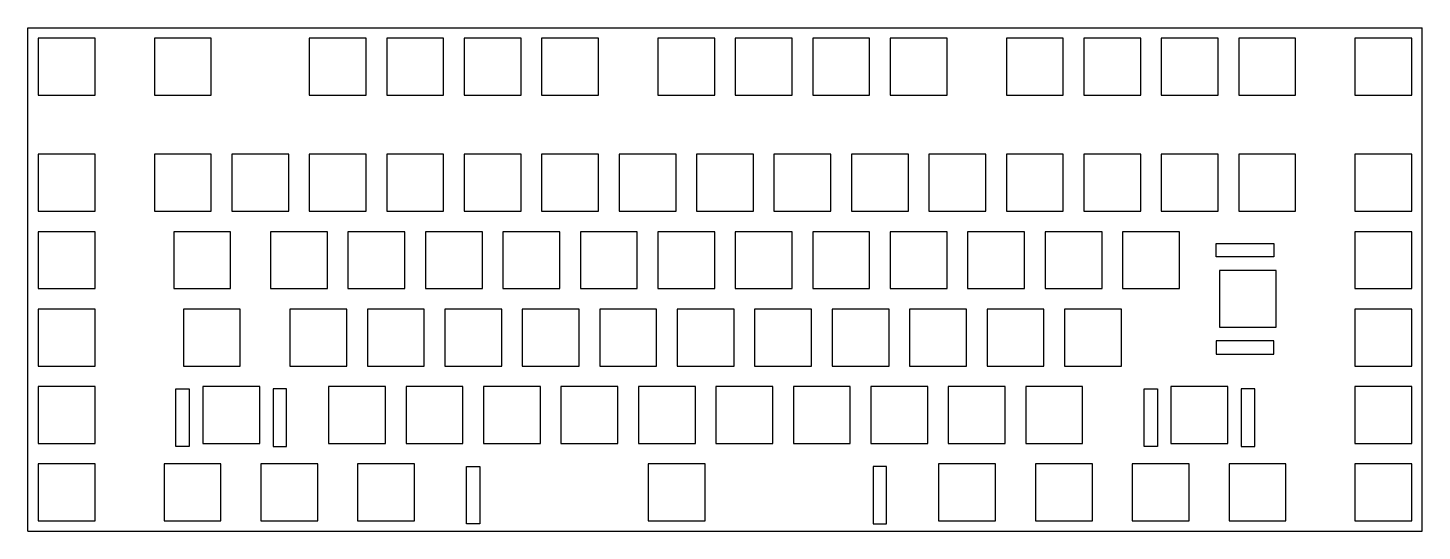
# Model space of a CAD drawing. Extents: x -171 to 171, y -62 to 62.
import ezdxf

# ---------------------------------------------------------------- set-up
doc = ezdxf.new("R2010")
doc.units = 0
doc.layers.get('0').update_dxf_attribs({"linetype": 'continuous'})

# ---------------------------------------------------------------- blocks, each defined once
blk = doc.blocks.new('SHAPE')
at = {"color": 0}
for p, q in [((-171.45, -61.9125), (-171.45, 61.9125)), ((-171.45, 61.9125), (171.45, 61.9125)), ((171.45, -61.9125), (171.45, 61.9125)), ((-168.925, 59.3875), (-168.925, 45.3875)), ((-154.925, 59.3875), (-168.925, 59.3875)), ((-154.925, 45.3875), (-154.925, 59.3875)), ((-140.35, 59.3875), (-140.35, 45.3875)), ((-126.35, 59.3875), (-140.35, 59.3875)), ((-126.35, 45.3875), (-126.35, 59.3875)), ((-102.25, 59.3875), (-102.25, 45.3875)), ((-88.25, 59.3875), (-102.25, 59.3875)), ((-88.25, 45.3875), (-88.25, 59.3875)), ((-69.2, 59.3875), (-83.2, 59.3875)), ((-83.2, 59.3875), (-83.2, 45.3875)), ((-69.2, 45.3875), (-69.2, 59.3875)), ((-50.15, 59.3875), (-64.15, 59.3875)), ((-64.15, 59.3875), (-64.15, 45.3875)), ((-50.15, 45.3875), (-50.15, 59.3875)), ((-31.1, 59.3875), (-45.1, 59.3875)), ((-45.1, 59.3875), (-45.1, 45.3875)), ((-31.1, 45.3875), (-31.1, 59.3875)), ((-2.525, 59.3875), (-16.525, 59.3875)), ((-16.525, 59.3875), (-16.525, 45.3875)), ((-2.525, 45.3875), (-2.525, 59.3875)), ((2.525, 59.3875), (2.525, 45.3875)), ((16.525, 59.3875), (2.525, 59.3875)), ((16.525, 45.3875), (16.525, 59.3875)), ((35.575, 59.3875), (21.575, 59.3875)), ((21.575, 59.3875), (21.575, 45.3875)), ((35.575, 45.3875), (35.575, 59.3875)), ((54.625, 59.3875), (40.625, 59.3875)), ((40.625, 59.3875), (40.625, 45.3875)), ((54.625, 45.3875), (54.625, 59.3875)), ((83.2, 59.3875), (69.2, 59.3875)), ((69.2, 59.3875), (69.2, 45.3875)), ((83.2, 45.3875), (83.2, 59.3875)), ((102.25, 59.3875), (88.25, 59.3875)), ((88.25, 59.3875), (88.25, 45.3875)), ((102.25, 45.3875), (102.25, 59.3875)), ((121.3, 59.3875), (107.3, 59.3875)), ((107.3, 59.3875), (107.3, 45.3875)), ((121.3, 45.3875), (121.3, 59.3875)), ((140.35, 59.3875), (126.35, 59.3875)), ((126.35, 59.3875), (126.35, 45.3875)), ((140.35, 45.3875), (140.35, 59.3875)), ((168.925, 59.3875), (154.925, 59.3875)), ((154.925, 59.3875), (154.925, 45.3875)), ((168.925, 45.3875), (168.925, 59.3875)), ((-168.925, 45.3875), (-154.925, 45.3875)), ((-140.35, 45.3875), (-126.35, 45.3875)), ((-102.25, 45.3875), (-88.25, 45.3875)), ((-83.2, 45.3875), (-69.2, 45.3875)), ((-64.15, 45.3875), (-50.15, 45.3875)), ((-45.1, 45.3875), (-31.1, 45.3875)), ((-16.525, 45.3875), (-2.525, 45.3875)), ((2.525, 45.3875), (16.525, 45.3875)), ((21.575, 45.3875), (35.575, 45.3875)), ((40.625, 45.3875), (54.625, 45.3875)), ((69.2, 45.3875), (83.2, 45.3875)), ((88.25, 45.3875), (102.25, 45.3875)), ((107.3, 45.3875), (121.3, 45.3875)), ((126.35, 45.3875), (140.35, 45.3875)), ((154.925, 45.3875), (168.925, 45.3875)), ((-168.925, 30.8125), (-168.925, 16.8125)), ((-154.925, 30.8125), (-168.925, 30.8125)), ((-154.925, 16.8125), (-154.925, 30.8125)), ((-126.35, 30.8125), (-140.35, 30.8125)), ((-140.35, 30.8125), (-140.35, 16.8125)), ((-126.35, 16.8125), (-126.35, 30.8125)), ((-107.3, 30.8125), (-121.3, 30.8125)), ((-121.3, 30.8125), (-121.3, 16.8125)), ((-107.3, 16.8125), (-107.3, 30.8125)), ((-88.25, 30.8125), (-102.25, 30.8125)), ((-102.25, 30.8125), (-102.25, 16.8125)), ((-88.25, 16.8125), (-88.25, 30.8125)), ((-83.2, 30.8125), (-83.2, 16.8125)), ((-69.2, 30.8125), (-83.2, 30.8125)), ((-69.2, 16.8125), (-69.2, 30.8125)), ((-64.15, 30.8125), (-64.15, 16.8125)), ((-50.15, 30.8125), (-64.15, 30.8125)), ((-50.15, 16.8125), (-50.15, 30.8125)), ((-45.1, 30.8125), (-45.1, 16.8125)), ((-31.1, 30.8125), (-45.1, 30.8125)), ((-31.1, 16.8125), (-31.1, 30.8125)), ((-26.05, 30.8125), (-26.05, 16.8125)), ((-12.05, 30.8125), (-26.05, 30.8125)), ((-12.05, 16.8125), (-12.05, 30.8125)), ((-7, 30.8125), (-7, 16.8125)), ((7, 30.8125), (-7, 30.8125)), ((7, 16.8125), (7, 30.8125)), ((26.05, 30.8125), (12.05, 30.8125)), ((12.05, 30.8125), (12.05, 16.8125)), ((26.05, 16.8125), (26.05, 30.8125)), ((31.1, 30.8125), (31.1, 16.8125)), ((45.1, 30.8125), (31.1, 30.8125)), ((45.1, 16.8125), (45.1, 30.8125)), ((50.15, 30.8125), (50.15, 16.8125)), ((64.15, 30.8125), (50.15, 30.8125)), ((64.15, 16.8125), (64.15, 30.8125)), ((83.2, 30.8125), (69.2, 30.8125)), ((69.2, 30.8125), (69.2, 16.8125)), ((83.2, 16.8125), (83.2, 30.8125)), ((88.25, 30.8125), (88.25, 16.8125)), ((102.25, 30.8125), (88.25, 30.8125)), ((102.25, 16.8125), (102.25, 30.8125)), ((121.3, 30.8125), (107.3, 30.8125)), ((107.3, 30.8125), (107.3, 16.8125)), ((121.3, 16.8125), (121.3, 30.8125)), ((140.35, 30.8125), (126.35, 30.8125)), ((126.35, 30.8125), (126.35, 16.8125)), ((140.35, 16.8125), (140.35, 30.8125)), ((168.925, 30.8125), (154.925, 30.8125)), ((154.925, 30.8125), (154.925, 16.8125)), ((168.925, 16.8125), (168.925, 30.8125)), ((-168.925, 16.8125), (-154.925, 16.8125)), ((-140.35, 16.8125), (-126.35, 16.8125)), ((-121.3, 16.8125), (-107.3, 16.8125)), ((-102.25, 16.8125), (-88.25, 16.8125)), ((-83.2, 16.8125), (-69.2, 16.8125)), ((-64.15, 16.8125), (-50.15, 16.8125)), ((-45.1, 16.8125), (-31.1, 16.8125)), ((-26.05, 16.8125), (-12.05, 16.8125)), ((-7, 16.8125), (7, 16.8125)), ((12.05, 16.8125), (26.05, 16.8125)), ((31.1, 16.8125), (45.1, 16.8125)), ((50.15, 16.8125), (64.15, 16.8125)), ((69.2, 16.8125), (83.2, 16.8125)), ((88.25, 16.8125), (102.25, 16.8125)), ((107.3, 16.8125), (121.3, 16.8125)), ((126.35, 16.8125), (140.35, 16.8125)), ((154.925, 16.8125), (168.925, 16.8125)), ((-154.925, 11.7625), (-168.925, 11.7625)), ((-168.925, 11.7625), (-168.925, -2.2375)), ((-154.925, -2.2375), (-154.925, 11.7625)), ((-121.5875, 11.7625), (-135.5875, 11.7625)), ((-135.5875, 11.7625), (-135.5875, -2.2375)), ((-121.5875, -2.2375), (-121.5875, 11.7625)), ((-97.775, 11.7625), (-111.775, 11.7625)), ((-111.775, 11.7625), (-111.775, -2.2375)), ((-97.775, -2.2375), (-97.775, 11.7625)), ((-92.725, 11.7625), (-92.725, -2.2375)), ((-78.725, 11.7625), (-92.725, 11.7625)), ((-78.725, -2.2375), (-78.725, 11.7625)), ((-59.675, 11.7625), (-73.675, 11.7625)), ((-73.675, 11.7625), (-73.675, -2.2375)), ((-59.675, -2.2375), (-59.675, 11.7625)), ((-40.625, 11.7625), (-54.625, 11.7625)), ((-54.625, 11.7625), (-54.625, -2.2375)), ((-40.625, -2.2375), (-40.625, 11.7625)), ((-21.575, 11.7625), (-35.575, 11.7625)), ((-35.575, 11.7625), (-35.575, -2.2375)), ((-21.575, -2.2375), (-21.575, 11.7625)), ((-2.525, 11.7625), (-16.525, 11.7625)), ((-16.525, 11.7625), (-16.525, -2.2375)), ((-2.525, -2.2375), (-2.525, 11.7625)), ((16.525, 11.7625), (2.525, 11.7625)), ((2.525, 11.7625), (2.525, -2.2375)), ((16.525, -2.2375), (16.525, 11.7625)), ((35.575, 11.7625), (21.575, 11.7625)), ((21.575, 11.7625), (21.575, -2.2375)), ((35.575, -2.2375), (35.575, 11.7625)), ((40.625, 11.7625), (40.625, -2.2375)), ((54.625, 11.7625), (40.625, 11.7625)), ((54.625, -2.2375), (54.625, 11.7625)), ((73.675, 11.7625), (59.675, 11.7625)), ((59.675, 11.7625), (59.675, -2.2375)), ((73.675, -2.2375), (73.675, 11.7625)), ((78.725, 11.7625), (78.725, -2.2375)), ((92.725, 11.7625), (78.725, 11.7625)), ((92.725, -2.2375), (92.725, 11.7625)), ((97.775, 11.7625), (97.775, -2.2375)), ((111.775, 11.7625), (97.775, 11.7625)), ((111.775, -2.2375), (111.775, 11.7625)), ((168.925, 11.7625), (154.925, 11.7625)), ((154.925, 11.7625), (154.925, -2.2375)), ((168.925, -2.2375), (168.925, 11.7625)), ((120.8375, 5.5375), (120.8375, 8.8375)), ((120.8375, 8.8375), (134.9875, 8.8375)), ((134.9875, 8.8375), (134.9875, 5.5375)), ((134.9875, 5.5375), (120.8375, 5.5375)), ((135.5875, 2.2375), (121.5875, 2.2375)), ((121.5875, 2.2375), (121.5875, -11.7625)), ((135.5875, -11.7625), (135.5875, 2.2375)), ((-168.925, -2.2375), (-154.925, -2.2375)), ((-135.5875, -2.2375), (-121.5875, -2.2375)), ((-111.775, -2.2375), (-97.775, -2.2375)), ((-92.725, -2.2375), (-78.725, -2.2375)), ((-73.675, -2.2375), (-59.675, -2.2375)), ((-54.625, -2.2375), (-40.625, -2.2375)), ((-35.575, -2.2375), (-21.575, -2.2375)), ((-16.525, -2.2375), (-2.525, -2.2375)), ((2.525, -2.2375), (16.525, -2.2375)), ((21.575, -2.2375), (35.575, -2.2375)), ((40.625, -2.2375), (54.625, -2.2375)), ((59.675, -2.2375), (73.675, -2.2375)), ((78.725, -2.2375), (92.725, -2.2375)), ((97.775, -2.2375), (111.775, -2.2375)), ((154.925, -2.2375), (168.925, -2.2375)), ((-154.925, -7.2875), (-168.925, -7.2875)), ((-168.925, -7.2875), (-168.925, -21.2875)), ((-154.925, -21.2875), (-154.925, -7.2875)), ((-133.20625, -7.2875), (-133.20625, -21.2875)), ((-119.20625, -7.2875), (-133.20625, -7.2875)), ((-119.20625, -21.2875), (-119.20625, -7.2875)), ((-107.0125, -7.2875), (-107.0125, -21.2875)), ((-93.0125, -7.2875), (-107.0125, -7.2875)), ((-93.0125, -21.2875), (-93.0125, -7.2875)), ((-87.9625, -7.2875), (-87.9625, -21.2875)), ((-73.9625, -7.2875), (-87.9625, -7.2875)), ((-73.9625, -21.2875), (-73.9625, -7.2875)), ((-68.9125, -7.2875), (-68.9125, -21.2875)), ((-54.9125, -7.2875), (-68.9125, -7.2875)), ((-54.9125, -21.2875), (-54.9125, -7.2875)), ((-35.8625, -7.2875), (-49.8625, -7.2875)), ((-49.8625, -7.2875), (-49.8625, -21.2875)), ((-35.8625, -21.2875), (-35.8625, -7.2875)), ((-30.8125, -7.2875), (-30.8125, -21.2875)), ((-16.8125, -7.2875), (-30.8125, -7.2875)), ((-16.8125, -21.2875), (-16.8125, -7.2875)), ((-11.7625, -7.2875), (-11.7625, -21.2875)), ((2.2375, -7.2875), (-11.7625, -7.2875)), ((2.2375, -21.2875), (2.2375, -7.2875)), ((21.2875, -7.2875), (7.2875, -7.2875)), ((7.2875, -7.2875), (7.2875, -21.2875)), ((21.2875, -21.2875), (21.2875, -7.2875)), ((26.3375, -7.2875), (26.3375, -21.2875)), ((40.3375, -7.2875), (26.3375, -7.2875)), ((40.3375, -21.2875), (40.3375, -7.2875)), ((59.3875, -7.2875), (45.3875, -7.2875)), ((45.3875, -7.2875), (45.3875, -21.2875)), ((59.3875, -21.2875), (59.3875, -7.2875)), ((78.4375, -7.2875), (64.4375, -7.2875)), ((64.4375, -7.2875), (64.4375, -21.2875)), ((78.4375, -21.2875), (78.4375, -7.2875)), ((97.4875, -7.2875), (83.4875, -7.2875)), ((83.4875, -7.2875), (83.4875, -21.2875)), ((97.4875, -21.2875), (97.4875, -7.2875)), ((168.925, -7.2875), (154.925, -7.2875)), ((154.925, -7.2875), (154.925, -21.2875)), ((168.925, -21.2875), (168.925, -7.2875)), ((121.5875, -11.7625), (135.5875, -11.7625)), ((120.8375, -15.0625), (120.8375, -18.3625)), ((134.9875, -15.0625), (120.8375, -15.0625)), ((134.9875, -18.3625), (134.9875, -15.0625)), ((120.8375, -18.3625), (134.9875, -18.3625)), ((-168.925, -21.2875), (-154.925, -21.2875)), ((-133.20625, -21.2875), (-119.20625, -21.2875)), ((-107.0125, -21.2875), (-93.0125, -21.2875)), ((-87.9625, -21.2875), (-73.9625, -21.2875)), ((-68.9125, -21.2875), (-54.9125, -21.2875)), ((-49.8625, -21.2875), (-35.8625, -21.2875)), ((-30.8125, -21.2875), (-16.8125, -21.2875)), ((-11.7625, -21.2875), (2.2375, -21.2875)), ((7.2875, -21.2875), (21.2875, -21.2875)), ((26.3375, -21.2875), (40.3375, -21.2875)), ((45.3875, -21.2875), (59.3875, -21.2875)), ((64.4375, -21.2875), (78.4375, -21.2875)), ((83.4875, -21.2875), (97.4875, -21.2875)), ((154.925, -21.2875), (168.925, -21.2875)), ((-168.925, -26.3375), (-168.925, -40.3375)), ((-154.925, -26.3375), (-168.925, -26.3375)), ((-154.925, -40.3375), (-154.925, -26.3375)), ((-135.04375, -26.9375), (-131.74375, -26.9375)), ((-135.04375, -41.0875), (-135.04375, -26.9375)), ((-131.74375, -26.9375), (-131.74375, -41.0875)), ((-114.44375, -26.3375), (-128.44375, -26.3375)), ((-128.44375, -26.3375), (-128.44375, -40.3375)), ((-114.44375, -40.3375), (-114.44375, -26.3375)), ((-107.84375, -26.9375), (-111.14375, -26.9375)), ((-111.14375, -26.9375), (-111.14375, -41.0875)), ((-107.84375, -41.0875), (-107.84375, -26.9375)), ((-83.4875, -26.3375), (-97.4875, -26.3375)), ((-97.4875, -26.3375), (-97.4875, -40.3375)), ((-83.4875, -40.3375), (-83.4875, -26.3375)), ((-78.4375, -26.3375), (-78.4375, -40.3375)), ((-64.4375, -26.3375), (-78.4375, -26.3375)), ((-64.4375, -40.3375), (-64.4375, -26.3375)), ((-59.3875, -26.3375), (-59.3875, -40.3375)), ((-45.3875, -26.3375), (-59.3875, -26.3375)), ((-45.3875, -40.3375), (-45.3875, -26.3375)), ((-40.3375, -26.3375), (-40.3375, -40.3375)), ((-26.3375, -26.3375), (-40.3375, -26.3375)), ((-26.3375, -40.3375), (-26.3375, -26.3375)), ((-21.2875, -26.3375), (-21.2875, -40.3375)), ((-7.2875, -26.3375), (-21.2875, -26.3375)), ((-7.2875, -40.3375), (-7.2875, -26.3375)), ((-2.2375, -26.3375), (-2.2375, -40.3375)), ((11.7625, -26.3375), (-2.2375, -26.3375)), ((11.7625, -40.3375), (11.7625, -26.3375)), ((30.8125, -26.3375), (16.8125, -26.3375)), ((16.8125, -26.3375), (16.8125, -40.3375)), ((30.8125, -40.3375), (30.8125, -26.3375)), ((49.8625, -26.3375), (35.8625, -26.3375)), ((35.8625, -26.3375), (35.8625, -40.3375)), ((49.8625, -40.3375), (49.8625, -26.3375)), ((54.9125, -26.3375), (54.9125, -40.3375)), ((68.9125, -26.3375), (54.9125, -26.3375)), ((68.9125, -40.3375), (68.9125, -26.3375)), ((73.9625, -26.3375), (73.9625, -40.3375)), ((87.9625, -26.3375), (73.9625, -26.3375)), ((87.9625, -40.3375), (87.9625, -26.3375)), ((103.08125, -41.0875), (103.08125, -26.9375)), ((103.08125, -26.9375), (106.38125, -26.9375)), ((106.38125, -26.9375), (106.38125, -41.0875)), ((109.68125, -26.3375), (109.68125, -40.3375)), ((123.68125, -26.3375), (109.68125, -26.3375)), ((123.68125, -40.3375), (123.68125, -26.3375)), ((130.28125, -26.9375), (126.98125, -26.9375)), ((126.98125, -26.9375), (126.98125, -41.0875)), ((130.28125, -41.0875), (130.28125, -26.9375)), ((154.925, -26.3375), (154.925, -40.3375)), ((168.925, -26.3375), (154.925, -26.3375)), ((168.925, -40.3375), (168.925, -26.3375)), ((-168.925, -40.3375), (-154.925, -40.3375)), ((-131.74375, -41.0875), (-135.04375, -41.0875)), ((-128.44375, -40.3375), (-114.44375, -40.3375)), ((-111.14375, -41.0875), (-107.84375, -41.0875)), ((-97.4875, -40.3375), (-83.4875, -40.3375)), ((-78.4375, -40.3375), (-64.4375, -40.3375)), ((-59.3875, -40.3375), (-45.3875, -40.3375)), ((-40.3375, -40.3375), (-26.3375, -40.3375)), ((-21.2875, -40.3375), (-7.2875, -40.3375)), ((-2.2375, -40.3375), (11.7625, -40.3375)), ((16.8125, -40.3375), (30.8125, -40.3375)), ((35.8625, -40.3375), (49.8625, -40.3375)), ((54.9125, -40.3375), (68.9125, -40.3375)), ((73.9625, -40.3375), (87.9625, -40.3375)), ((106.38125, -41.0875), (103.08125, -41.0875)), ((109.68125, -40.3375), (123.68125, -40.3375)), ((126.98125, -41.0875), (130.28125, -41.0875)), ((154.925, -40.3375), (168.925, -40.3375)), ((-168.925, -45.3875), (-168.925, -59.3875)), ((-154.925, -45.3875), (-168.925, -45.3875)), ((-154.925, -59.3875), (-154.925, -45.3875)), ((-137.96875, -45.3875), (-137.96875, -59.3875)), ((-123.96875, -45.3875), (-137.96875, -45.3875)), ((-123.96875, -59.3875), (-123.96875, -45.3875)), ((-100.15625, -45.3875), (-114.15625, -45.3875)), ((-114.15625, -45.3875), (-114.15625, -59.3875)), ((-100.15625, -59.3875), (-100.15625, -45.3875)), ((-90.34375, -45.3875), (-90.34375, -59.3875)), ((-76.34375, -45.3875), (-90.34375, -45.3875)), ((-76.34375, -59.3875), (-76.34375, -45.3875)), ((-63.55625, -45.9875), (-60.25625, -45.9875)), ((-63.55625, -60.1375), (-63.55625, -45.9875)), ((-60.25625, -45.9875), (-60.25625, -60.1375)), ((-18.90625, -45.3875), (-18.90625, -59.3875)), ((-4.90625, -45.3875), (-18.90625, -45.3875)), ((-4.90625, -59.3875), (-4.90625, -45.3875)), ((39.74375, -45.9875), (36.44375, -45.9875)), ((36.44375, -45.9875), (36.44375, -60.1375)), ((39.74375, -60.1375), (39.74375, -45.9875)), ((66.53125, -45.3875), (52.53125, -45.3875)), ((52.53125, -45.3875), (52.53125, -59.3875)), ((66.53125, -59.3875), (66.53125, -45.3875)), ((76.34375, -45.3875), (76.34375, -59.3875)), ((90.34375, -45.3875), (76.34375, -45.3875)), ((90.34375, -59.3875), (90.34375, -45.3875)), ((100.15625, -45.3875), (100.15625, -59.3875)), ((114.15625, -45.3875), (100.15625, -45.3875)), ((114.15625, -59.3875), (114.15625, -45.3875)), ((137.96875, -45.3875), (123.96875, -45.3875)), ((123.96875, -45.3875), (123.96875, -59.3875)), ((137.96875, -59.3875), (137.96875, -45.3875)), ((168.925, -45.3875), (154.925, -45.3875)), ((154.925, -45.3875), (154.925, -59.3875)), ((168.925, -59.3875), (168.925, -45.3875)), ((-168.925, -59.3875), (-154.925, -59.3875)), ((-137.96875, -59.3875), (-123.96875, -59.3875)), ((-114.15625, -59.3875), (-100.15625, -59.3875)), ((-90.34375, -59.3875), (-76.34375, -59.3875)), ((-60.25625, -60.1375), (-63.55625, -60.1375)), ((-18.90625, -59.3875), (-4.90625, -59.3875)), ((36.44375, -60.1375), (39.74375, -60.1375)), ((52.53125, -59.3875), (66.53125, -59.3875)), ((76.34375, -59.3875), (90.34375, -59.3875)), ((100.15625, -59.3875), (114.15625, -59.3875)), ((123.96875, -59.3875), (137.96875, -59.3875)), ((154.925, -59.3875), (168.925, -59.3875)), ((-171.45, -61.9125), (171.45, -61.9125))]:
    blk.add_line(p, q, dxfattribs=at)

msp = doc.modelspace()

# ---------------------------------------------------------------- block references
msp.add_blockref('SHAPE', (0, 0))

doc.saveas('drawing.dxf')
